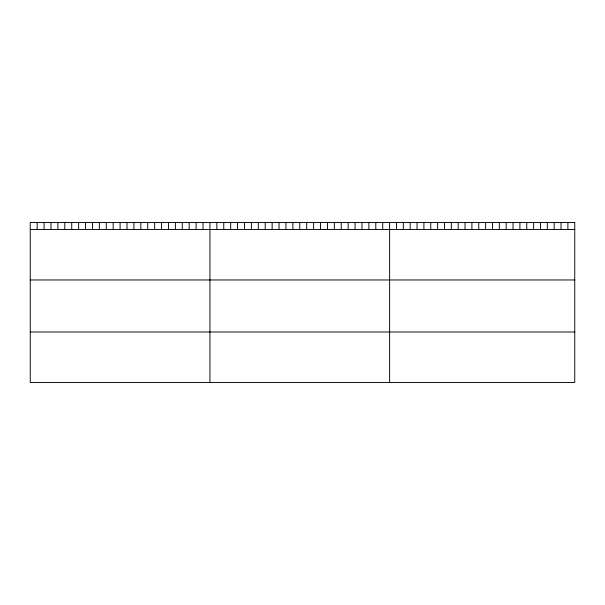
<?xml version="1.0" encoding="UTF-8"?>
<svg xmlns="http://www.w3.org/2000/svg" width="605" height="605" viewBox="0 0 605 605"><rect width="100%" height="100%" fill="white"/><g stroke="black" fill="none" stroke-linecap="round" stroke-linejoin="round"><path stroke-width="0.91" d="M30.25 229.484L574.75 229.484M30.25 279.971L574.75 279.971M30.25 331.986L574.75 331.986M567.891 222.527L567.891 229.484M561.039 222.527L561.039 229.484M554.18 222.527L554.18 229.484M547.321 222.527L547.321 229.484M540.469 222.527L540.469 229.484M533.61 222.527L533.61 229.484M526.751 222.527L526.751 229.484M519.899 222.527L519.899 229.484M513.04 222.527L513.04 229.484M506.181 222.527L506.181 229.484M499.329 222.527L499.329 229.484M492.47 222.527L492.47 229.484M485.611 222.527L485.611 229.484M478.759 222.527L478.759 229.484M471.9 222.527L471.9 229.484M465.041 222.527L465.041 229.484M458.189 222.527L458.189 229.484M451.33 222.527L451.33 229.484M444.471 222.527L444.471 229.484M437.619 222.527L437.619 229.484M430.76 222.527L430.76 229.484M423.901 222.527L423.901 229.484M417.049 222.527L417.049 229.484M410.19 222.527L410.19 229.484M403.331 222.527L403.331 229.484M396.479 222.527L396.479 229.484M389.62 222.527L389.62 382.473M382.708 222.527L382.708 229.484M375.796 222.527L375.796 229.484M368.884 222.527L368.884 229.484M361.979 222.527L361.979 229.484M355.067 222.527L355.067 229.484M348.155 222.527L348.155 229.484M341.243 222.527L341.243 229.484M334.331 222.527L334.331 229.484M327.418 222.527L327.418 229.484M320.514 222.527L320.514 229.484M313.602 222.527L313.602 229.484M306.69 222.527L306.69 229.484M299.777 222.527L299.777 229.484M292.865 222.527L292.865 229.484M285.953 222.527L285.953 229.484M279.041 222.527L279.041 229.484M272.137 222.527L272.137 229.484M265.224 222.527L265.224 229.484M258.312 222.527L258.312 229.484M251.4 222.527L251.4 229.484M244.488 222.527L244.488 229.484M237.576 222.527L237.576 229.484M230.671 222.527L230.671 229.484M223.759 222.527L223.759 229.484M216.847 222.527L216.847 229.484M209.935 222.527L209.935 382.473M203.023 222.527L203.023 229.484M196.111 222.527L196.111 229.484M189.199 222.527L189.199 229.484M182.294 222.527L182.294 229.484M175.382 222.527L175.382 229.484M168.47 222.527L168.47 229.484M161.558 222.527L161.558 229.484M154.646 222.527L154.646 229.484M147.733 222.527L147.733 229.484M140.829 222.527L140.829 229.484M133.917 222.527L133.917 229.484M127.005 222.527L127.005 229.484M120.093 222.527L120.093 229.484M113.18 222.527L113.18 229.484M106.268 222.527L106.268 229.484M99.356 222.527L99.356 229.484M92.452 222.527L92.452 229.484M85.539 222.527L85.539 229.484M78.627 222.527L78.627 229.484M71.715 222.527L71.715 229.484M64.803 222.527L64.803 229.484M57.891 222.527L57.891 229.484M50.986 222.527L50.986 229.484M44.074 222.527L44.074 229.484M37.162 222.527L37.162 229.484M574.75 222.527L30.25 222.527L30.25 382.473L574.75 382.473L574.75 222.527"/></g></svg>
